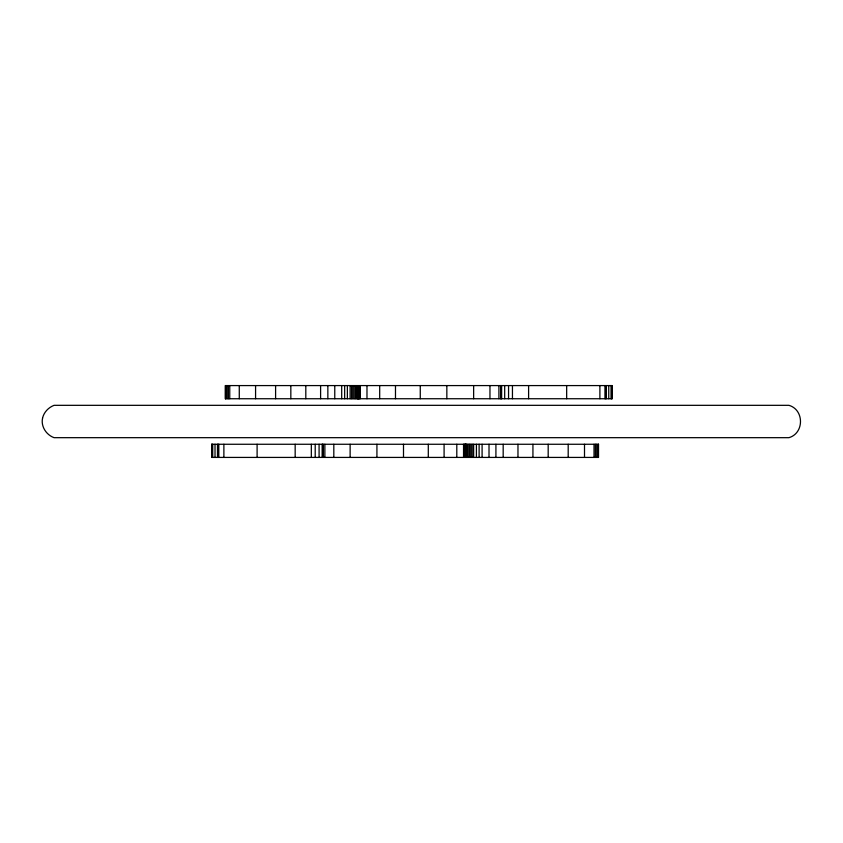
<?xml version="1.0" encoding="UTF-8"?>
<svg xmlns="http://www.w3.org/2000/svg" width="843" height="843" viewBox="0 0 843 843"><rect width="100%" height="100%" fill="white"/><g stroke="black" fill="none" stroke-linecap="round" stroke-linejoin="round"><path stroke-width="1.26" d="M612.113 398.739L225.26 398.739L225.26 385.578L612.113 385.578L612.007 398.739M611.786 385.578L611.786 398.739M611.038 385.578L611.038 398.739M608.751 385.578L608.751 398.739M606.296 385.578L606.296 398.739M605.632 385.578L605.632 398.739M604.958 385.578L604.958 398.739M599.889 385.578L599.889 398.739M598.151 457.422L598.193 444.261L598.045 457.422M596.749 444.261L596.749 457.422M595.4 444.261L595.4 457.422M594.02 444.261L594.02 457.422M584.505 444.261L584.505 457.422M568.193 444.261L568.193 457.422M566.665 385.578L566.665 398.739M548.182 444.261L548.182 457.422M532.934 444.261L532.934 457.422M528.603 385.578L528.603 398.739M517.971 444.261L517.971 457.422M512.449 385.578L512.449 398.739M508.561 385.578L508.561 398.739M504.683 385.578L504.683 398.739M503.176 444.261L503.176 457.422M501.627 385.578L501.627 398.739M501.132 385.578L501.132 398.739M500.637 385.578L500.605 398.739M498.908 385.578L498.908 398.739M495.916 444.261L495.916 457.422M489.962 385.578L489.962 398.739M489.014 444.261L489.014 457.422M482.091 444.261L482.091 457.422M479.119 444.261L479.119 457.422M476.411 444.261L476.411 457.422M473.64 385.578L473.64 398.739M473.64 444.261L473.64 457.422M472.206 444.261L472.206 457.422M470.879 444.261L470.879 457.422M469.53 444.261L469.53 457.422M468.15 444.261L468.15 457.422M466.98 444.261L466.98 457.422M466.242 444.261L466.242 457.422M465.916 444.261L465.916 457.422M465.599 444.261L465.599 457.422M465.294 444.261L465.294 457.422M464.735 444.261L464.735 457.422M464.145 444.261L464.145 457.422M463.545 444.261L463.545 457.422M456.801 444.261L456.801 457.422M446.843 385.578L446.843 398.739M444.092 444.261L444.092 457.422M428.297 444.261L428.297 457.422M420.267 385.578L420.267 398.739M403.502 444.261L403.502 457.422M395.483 385.578L395.483 398.739M379.687 385.578L379.687 398.739M376.926 444.261L376.926 457.422M366.979 385.578L366.979 398.739M360.235 385.578L360.235 398.739M359.624 385.578L359.624 398.739M359.034 385.578L359.034 398.739M358.486 385.578L358.486 398.739M358.18 385.578L358.18 398.739M357.864 385.578L357.864 398.739M357.527 385.578L357.527 398.739M356.8 385.578L356.8 398.739M355.62 385.578L355.62 398.739M354.239 385.578L354.239 398.739M352.901 385.578L352.901 398.739M351.573 385.578L351.573 398.739M350.13 385.578L350.13 398.739M350.13 444.261L350.13 457.422M347.369 385.578L347.369 398.739M344.661 385.578L344.661 398.739M341.689 385.578L341.689 398.739M334.766 385.578L334.766 398.739M333.817 444.261L333.817 457.422M327.853 385.578L327.853 398.739M324.871 444.261L324.871 457.422M323.143 444.261L323.164 457.422M322.648 444.261L322.648 457.422M322.152 444.261L322.152 457.422M320.603 385.578L320.603 398.739M319.086 444.261L319.086 457.422M315.208 444.261L315.208 457.422M311.33 444.261L311.33 457.422M305.809 385.578L305.809 398.739M295.166 444.261L295.166 457.422M290.835 385.578L290.835 398.739M275.598 385.578L275.598 398.739M257.104 444.261L257.104 457.422M255.577 385.578L255.577 398.739M239.275 385.578L239.275 398.739M229.76 385.578L229.76 398.739M228.379 385.578L228.379 398.739M227.03 385.578L227.03 398.739M223.88 444.261L223.88 457.422M218.811 444.261L218.811 457.422M218.147 444.261L218.147 457.422M217.483 444.261L217.483 457.422M215.018 444.261L215.018 457.422M212.731 444.261L212.731 457.422M211.993 444.261L211.993 457.422M211.772 444.261L211.772 457.422M42.572 418.086C40.696 426.389 46.27 434.883 54.068 437.675L788.932 437.675C804.338 433.249 804.338 409.751 788.932 405.325L54.068 405.325C48.504 407.464 43.92 412.195 42.572 418.086M598.519 444.261L211.667 444.261L211.667 457.422L598.519 457.422L598.519 444.261M225.692 398.739L225.618 385.578L225.587 398.739"/></g></svg>
